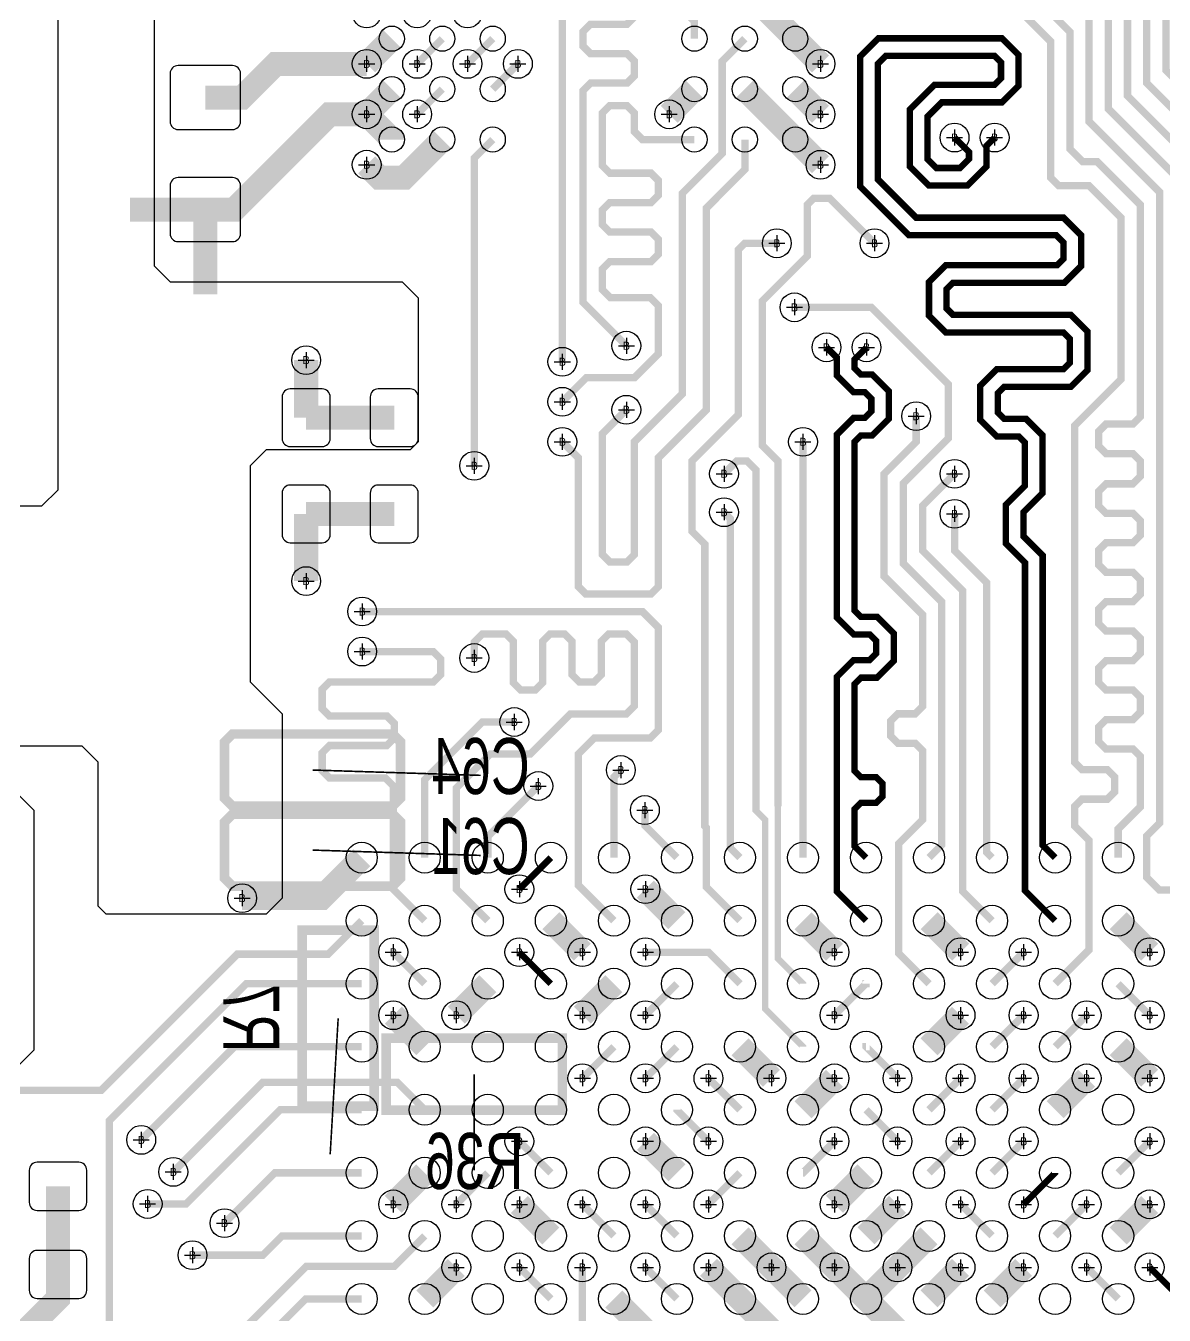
# Model space of a CAD drawing. Extents: x 9975 to 15325, y 4646 to 10805.
# Drawn here: x 11320 to 12031, y 5575 to 6380 of the extents above; entities that cross this region are included whole.
import ezdxf
from ezdxf.enums import TextEntityAlignment as Align

# ---------------------------------------------------------------- set-up
doc = ezdxf.new("R2010")
doc.units = 0
doc.layers.add('LX16-DDR', color=9, linetype='CONTINUOUS')

# ---------------------------------------------------------------- blocks, each defined once
blk = doc.blocks.new('FIGURE_CROSS')
for points in [[(-0.5, 0), (0.5, 0)], [(0, 0.5), (0, -0.5)]]:
    blk.add_lwpolyline(points)

msp = doc.modelspace()

# ---------------------------------------------------------------- linework, layer by layer
at = {"layer": 'LX16-DDR'}
for points, const_width in [([(11580.03, 6781.22), (11686.81, 6888), (11952, 6888), (11996, 6844), (11996, 6677.2), (12000.6, 6672.6), (12015.4, 6672.6), (12020, 6668), (12020, 6658.8), (12015.4, 6654.2), (12000.6, 6654.2), (11996, 6649.6), (11996, 6636), (12020, 6612), (12020, 6344), (12064, 6300), (12064, 5976), (12145, 5895), (12145, 5860), (12125, 5840), (12110, 5840), (12090.91, 5820.91), (12080.91, 5820.91)], 4.6), ([(11580.03, 6686.73), (11596.76, 6670), (11625, 6670), (11640, 6685), (11640, 6720), (11656, 6736), (11656, 6778.29), (11660, 6782.29), (11660, 6812), (11724, 6876), (11944, 6876), (11984, 6836), (11984, 6628), (12008, 6604), (12008, 6336), (12052, 6292), (12052, 5960), (12100, 5912), (12100, 5850), (12089.37, 5839.37), (12067.37, 5839.37), (12048.91, 5820.91), (12041.54, 5820.91)], 4.6), ([(11737.51, 6623.74), (11724.26, 6623.74), (11692, 6656), (11692, 6824), (11732, 6864), (11936, 6864), (11972, 6828), (11972, 6620), (11996, 6596), (11996, 6328), (12040, 6284)], 4.6), ([(12120.28, 5820.91), (12125.91, 5820.91), (12156, 5851), (12156, 5904), (12076, 5984), (12076, 6308), (12032, 6352), (12032, 6680), (12024, 6688), (12016, 6688), (12012, 6692), (12012, 6859.4), (12016.6, 6864), (12027.4, 6864), (12032, 6859.4), (12032, 6716), (12040, 6708)], 4.6), ([(11655, 6170), (11655, 6429), (11665.27, 6439.27), (11701.51, 6439.27), (11737.51, 6403.27)], 4.6), ([(11695, 6180), (11668, 6207), (11668, 6339.42), (11672.6, 6344.02), (11695.4, 6344.02), (11700, 6348.62), (11700, 6357.82), (11695.4, 6362.42), (11672.6, 6362.42), (11668, 6367.02), (11668, 6376.22), (11672.6, 6380.82), (11695.4, 6380.82), (11700, 6385.42), (11700, 6394.62), (11695.4, 6399.22), (11672.6, 6399.22), (11668, 6403.82), (11668, 6418.17), (11673.83, 6424), (11696, 6424), (11737.51, 6382.49), (11737.51, 6371.77)], 4.6), ([(11769, 6403.27), (11800.5, 6371.77)], 15), ([(12002.17, 5860.28), (12002.17, 5878.17), (12016, 5892), (12016, 5923.55), (12011.4, 5928.15), (11994.6, 5928.15), (11990, 5932.75), (11990, 5941.95), (11994.6, 5946.55), (12011.4, 5946.55), (12016, 5951.15), (12016, 5960.35), (12011.4, 5964.95), (11994.6, 5964.95), (11990, 5969.55), (11990, 5978.75), (11994.6, 5983.35), (12011.4, 5983.35), (12016, 5987.95), (12016, 5997.15), (12011.4, 6001.75), (11994.6, 6001.75), (11990, 6006.35), (11990, 6015.55), (11994.6, 6020.15), (12011.4, 6020.15), (12016, 6024.75), (12016, 6033.95), (12011.4, 6038.55), (11994.6, 6038.55), (11990, 6043.15), (11990, 6052.35), (11994.6, 6056.95), (12011.4, 6056.95), (12016, 6061.55), (12016, 6070.75), (12011.4, 6075.35), (11994.6, 6075.35), (11990, 6079.95), (11990, 6089.15), (11994.6, 6093.75), (12011.4, 6093.75), (12016, 6098.35), (12016, 6108.06), (12011.4, 6112.66), (11994.6, 6112.66), (11990, 6117.26), (11990, 6126.46), (11994.6, 6131.06), (12011.4, 6131.06), (12016, 6135.66), (12016, 6268), (11989, 6295), (11980, 6295), (11972, 6303), (11972, 6376), (11952, 6396)], 4.6), ([(12048, 5840), (12028, 5840), (12020, 5848), (12020, 5873.82), (12028, 5881.82), (12028, 6276), (11984, 6320), (11984, 6396)], 4.6), ([(11962.8, 5781.54), (11984, 5802.74), (11984, 5871), (11975, 5880), (11975, 5892.2), (11979.6, 5896.8), (11995.4, 5896.8), (12000, 5901.4), (12000, 5910.6), (11995.4, 5915.2), (11979.6, 5915.2), (11975, 5919.8), (11975, 6130), (12004, 6159), (12004, 6260), (11984, 6280), (11965, 6280), (11960, 6285), (11960, 6370), (11940, 6390)], 4.6), ([(11548.53, 6371.77), (11532.79, 6356.03)], 15), ([(11800.5, 6371.77), (11816.24, 6356.03)], 15), ([(11580.03, 6371.77), (11564.29, 6356.03)], 4.6), ([(11611.52, 6371.77), (11595.78, 6356.03)], 4.6), ([(11769, 6371.77), (11754.83, 6357.6), (11754.83, 6300), (11730, 6275.17), (11730, 6150), (11700, 6120), (11700, 6049.6), (11695.4, 6045), (11684.6, 6045), (11680, 6049.6), (11680, 6125), (11695, 6140)], 4.6), ([(11900, 6310), (11909, 6301), (11909, 6296.56), (11903.44, 6291), (11888.56, 6291), (11883, 6296.56), (11883, 6323), (11892, 6332), (11929.56, 6332), (11940, 6342.44), (11940, 6361.56), (11929.56, 6372), (11852.44, 6372), (11841, 6360.56), (11841, 6279.44), (11871.44, 6249), (11963.44, 6249), (11968, 6244.44), (11968, 6234.3), (11964, 6230.3), (11894.44, 6230.3), (11884, 6219.86), (11884, 6198.74), (11894.44, 6188.3), (11968, 6188.3), (11972, 6184.3), (11972, 6169.34), (11968, 6165.34), (11926.44, 6165.34), (11916, 6154.9), (11916, 6133.78), (11926.44, 6123.34), (11940.04, 6123.34), (11943.94, 6119.44), (11943.94, 6092.56), (11932, 6080.62), (11932, 6056.44), (11944, 6044.44), (11944, 5839.71), (11962.8, 5820.91)], 4), ([(11432, 6335), (11455, 6335), (11476.03, 6356.03), (11532.79, 6356.03)], 15), ([(11925, 6310), (11920, 6305), (11920, 6292), (11908, 6280), (11884, 6280), (11872, 6292), (11872, 6327.56), (11887.44, 6343), (11925, 6343), (11929, 6347), (11929, 6357), (11925, 6361), (11857, 6361), (11852, 6356), (11852, 6284), (11876, 6260), (11968, 6260), (11979, 6249), (11979, 6229.74), (11968.56, 6219.3), (11899, 6219.3), (11895, 6215.3), (11895, 6203.3), (11899, 6199.3), (11972.56, 6199.3), (11983, 6188.86), (11983, 6164.78), (11972.56, 6154.34), (11931, 6154.34), (11927, 6150.34), (11927, 6138.34), (11931, 6134.34), (11944.6, 6134.34), (11954.94, 6124), (11954.94, 6088), (11943, 6076.06), (11943, 6061), (11955, 6049), (11955, 5868.08), (11962.8, 5860.28)], 4), ([(11611.52, 6340.28), (11627.26, 6356.02)], 4.6), ([(11548.53, 6340.28), (11532.79, 6324.54)], 15), ([(11737.51, 6340.28), (11721.77, 6324.54)], 15), ([(11769, 6340.28), (11800.5, 6308.78)], 15), ([(11800.5, 6340.28), (11816.24, 6324.54)], 15), ([(11580.03, 6340.28), (11564.29, 6324.54)], 4.6), ([(11532.79, 6324.54), (11509.54, 6324.54), (11450, 6265), (11432, 6265)], 15), ([(11548.53, 6308.78), (11548.53, 6308.8), (11532.79, 6324.54)], 15), ([(11655, 6145), (11670, 6160), (11700, 6160), (11715, 6175), (11715, 6205), (11710, 6210), (11685, 6210), (11680, 6215), (11680, 6227.98), (11684.6, 6232.58), (11710.4, 6232.58), (11715, 6237.18), (11715, 6246.38), (11710.4, 6250.98), (11684.6, 6250.98), (11680, 6255.58), (11680, 6264.78), (11684.6, 6269.38), (11710.4, 6269.38), (11715, 6273.98), (11715, 6283.18), (11710.4, 6287.78), (11684.6, 6287.78), (11680, 6292.38), (11680, 6325.4), (11684.6, 6330), (11695.4, 6330), (11700, 6325.4), (11700, 6313.78), (11705, 6308.78), (11737.51, 6308.78)], 4.6), ([(11580.03, 6308.78), (11556.25, 6285), (11540.83, 6285), (11532.79, 6293.04)], 15), ([(11800.5, 6308.78), (11816.25, 6293.03)], 15), ([(11600, 6105), (11600, 6297.26), (11611.52, 6308.78)], 4.6), ([(11769, 6308.78), (11769, 6290), (11745, 6266), (11745, 6140), (11715, 6110), (11715, 6029.6), (11710.4, 6025), (11669.6, 6025), (11665, 6029.6), (11665, 6110), (11655, 6120)], 4.6), ([(11432, 6265), (11385, 6265)], 15), ([(11432, 6265), (11432, 6212)], 15), ([(11789, 6244), (11769, 6244), (11765, 6240), (11765, 6137), (11736, 6108), (11736, 6064), (11744, 6056), (11744, 5880), (11745, 5879), (11745, 5841.85), (11765.94, 5820.91)], 4.6), ([(11884.06, 5860.28), (11892, 5868.22), (11892, 6020), (11868, 6044), (11868, 6094), (11896, 6122), (11896, 6156), (11848, 6204), (11800, 6204)], 4.6), ([(11495, 6135), (11495, 6171)], 15), ([(11820, 6179), (11826.5, 6172.5), (11826.5, 6161.4), (11836.94, 6150.96), (11844, 6150.96), (11848, 6146.96), (11848, 6138.96), (11844, 6134.96), (11836.94, 6134.96), (11826.5, 6124.52), (11826.5, 6010.14), (11836.94, 5999.7), (11847, 5999.7), (11851, 5995.7), (11851, 5987.7), (11847, 5983.7), (11836.94, 5983.7), (11826.5, 5973.26), (11826.5, 5839.1), (11844.69, 5820.91)], 4), ([(11845, 6179), (11837.5, 6171.5), (11837.5, 6165.96), (11841.5, 6161.96), (11848.56, 6161.96), (11859, 6151.52), (11859, 6134.4), (11848.56, 6123.96), (11841.5, 6123.96), (11837.5, 6119.96), (11837.5, 6014.7), (11841.5, 6010.7), (11851.56, 6010.7), (11862, 6000.26), (11862, 5983.14), (11851.56, 5972.7), (11841.5, 5972.7), (11837.5, 5968.7), (11837.5, 5914.5), (11841.5, 5910.5), (11851, 5910.5), (11855, 5906.5), (11855, 5898.5), (11851, 5894.5), (11841.5, 5894.5), (11837.5, 5890.5), (11837.5, 5867.47), (11844.69, 5860.28)], 4), ([(11550, 6135), (11495, 6135)], 15), ([(11876, 6136), (11876, 6120), (11856, 6100), (11856, 6036), (11880, 6012), (11880, 5954.71), (11875.4, 5950.11), (11864.6, 5950.11), (11860, 5945.51), (11860, 5936.31), (11864.6, 5931.71), (11875.4, 5931.71), (11880, 5927.11), (11880, 5884), (11865, 5869), (11865, 5800.6), (11884.06, 5781.54)], 4.6), ([(11805.31, 6120), (11805.31, 5860.28)], 4.6), ([(11923.43, 5820.91), (11905, 5839.34), (11905, 6027), (11880, 6052), (11880, 6080), (11900, 6100)], 4.6), ([(11495, 6075), (11495, 6033)], 15), ([(11550, 6075), (11495, 6075)], 15), ([(11756, 6076), (11760, 6072), (11760, 5866.22), (11765.94, 5860.28)], 4.6), ([(11900, 6075), (11900, 6052), (11920, 6032), (11920, 5863.71), (11923.43, 5860.28)], 4.6), ([(11530, 6014), (11705, 6014), (11715, 6004), (11715, 5940), (11710, 5935), (11675, 5935), (11665, 5925), (11665, 5843.11), (11687.2, 5820.91)], 4.6), ([(11608.46, 5820.91), (11588.78, 5840.59), (11588.78, 5903.78), (11610, 5925), (11635, 5925), (11660, 5950), (11695, 5950), (11700, 5955), (11700, 5995), (11695, 6000), (11683.97, 6000), (11679.37, 5995.4), (11679.37, 5974.6), (11674.77, 5970), (11665.57, 5970), (11660.97, 5974.6), (11660.97, 5995.4), (11656.37, 6000), (11647.38, 6000), (11642.78, 5995.4), (11642.78, 5969.6), (11638.18, 5965), (11628.98, 5965), (11624.38, 5969.6), (11624.38, 5995.4), (11619.78, 6000), (11605, 6000), (11600, 5995), (11600, 5985)], 4.6), ([(11569.09, 5820.91), (11549.41, 5840.59), (11549.41, 5905), (11544.41, 5910), (11509.6, 5910), (11505, 5914.6), (11505, 5925.72), (11509.6, 5930.32), (11545.4, 5930.32), (11550, 5934.92), (11550, 5944.12), (11545.4, 5948.72), (11509.6, 5948.72), (11505, 5953.32), (11505, 5965.4), (11509.6, 5970), (11574.4, 5970), (11579, 5974.6), (11579, 5984.4), (11574.4, 5989), (11530, 5989)], 4.6), ([(11625, 5945), (11605, 5945), (11569.09, 5909.09), (11569.09, 5860.28)], 4.6), ([(11499, 5915), (11604, 5911.67)], 1), ([(11687.2, 5860.28), (11687.2, 5910.63), (11691.57, 5915)], 4.6), ([(11640, 5905), (11608.46, 5873.46), (11608.46, 5860.28)], 4.6), ([(11706.57, 5890), (11706.57, 5880.28), (11726.57, 5860.28)], 4.6), ([(11455, 5835), (11504.44, 5835), (11529.72, 5860.28)], 15), ([(11499, 5865), (11604, 5861.67)], 1), ([(11647.83, 5860.28), (11628.15, 5840.6)], 4), ([(11726.57, 5820.91), (11706.89, 5840.59)], 15), ([(10970, 5685), (11010, 5685), (11040, 5715), (11367, 5715), (11452, 5800), (11508.81, 5800), (11529.72, 5820.91)], 4.6), ([(11647.83, 5820.91), (11667.52, 5801.22)], 15), ([(11805.31, 5820.91), (11824.99, 5801.23)], 15), ([(11884.06, 5820.91), (11903.75, 5801.22)], 15), ([(12002.17, 5820.91), (12021.85, 5801.23)], 15), ([(11569.09, 5781.54), (11549.41, 5801.22)], 4.6), ([(11647.83, 5781.54), (11628.15, 5801.22)], 4), ([(11765.94, 5781.54), (11746.26, 5801.22), (11706.89, 5801.22)], 4.6), ([(11923.43, 5781.54), (11943.11, 5801.22)], 4.6), ([(11529.72, 5781.54), (11457.54, 5781.54), (11372, 5696), (11372, 5502), (11235, 5365), (11154.88, 5365), (11104.88, 5415), (10989.6, 5415), (10980, 5424.6), (10980, 5425)], 4.6), ([(11608.46, 5781.54), (11588.78, 5761.86)], 15), ([(11687.2, 5781.54), (11667.52, 5761.86)], 15), ([(11726.57, 5781.54), (11706.89, 5761.86)], 4.6), ([(11825, 5761.85), (11844.68, 5781.53), (11844.69, 5781.53), (11844.69, 5781.54)], 4.6), ([(12002.17, 5781.54), (12021.85, 5761.86)], 4.6), ([(11569.09, 5742.17), (11549.41, 5761.85)], 15), ([(11884.06, 5742.17), (11903.74, 5761.85)], 15), ([(11515, 5760), (11510, 5675)], 1), ([(11923.43, 5742.17), (11943.11, 5761.85)], 4.6), ([(11962.8, 5742.17), (11982.48, 5761.85)], 4.6), ([(11392, 5684), (11450.17, 5742.17), (11529.72, 5742.17)], 4.6), ([(11687.2, 5742.17), (11667.52, 5722.49)], 4.6), ([(11726.57, 5742.17), (11706.89, 5722.49)], 4.6), ([(11765.94, 5742.17), (11785.62, 5722.49)], 15), ([(11864.36, 5722.48), (11844.68, 5742.16), (11844.68, 5742.17), (11844.69, 5742.17)], 4.6), ([(12002.17, 5742.17), (12021.85, 5722.49)], 15), ([(11805.31, 5702.8), (11824.99, 5722.48)], 15), ([(11962.8, 5702.8), (11982.48, 5722.48)], 15), ([(11412, 5664), (11468, 5720), (11551.89, 5720), (11569.09, 5702.8)], 4.6), ([(11600, 5725), (11600, 5665)], 1), ([(11765.94, 5702.8), (11746.26, 5722.48)], 4.6), ([(11884.06, 5702.8), (11903.74, 5722.48)], 4.6), ([(11923.43, 5702.8), (11943.11, 5722.48)], 4.6), ([(11396, 5644), (11420, 5644), (11478.8, 5702.8), (11529.72, 5702.8)], 4.6), ([(11726.57, 5702.8), (11726.57, 5702.79), (11746.25, 5683.11)], 4.6), ([(11844.69, 5702.8), (11864.37, 5683.12)], 4.6), ([(11726.57, 5663.43), (11706.89, 5683.11)], 15), ([(11647.83, 5663.43), (11628.15, 5683.11)], 4.6), ([(11805.31, 5663.43), (11805.32, 5663.43), (11825, 5683.11)], 4.6), ([(11884.06, 5663.43), (11903.74, 5683.11)], 4.6), ([(11923.43, 5663.43), (11943.11, 5683.11)], 4.6), ([(12002.17, 5663.43), (12021.85, 5683.11)], 4.6), ([(11569.09, 5663.43), (11549.41, 5643.75)], 15), ([(11844.69, 5663.43), (11825.01, 5643.75)], 15), ([(11340, 5655), (11340, 5600)], 15), ([(11529.72, 5663.43), (11475.43, 5663.43), (11444, 5632)], 4.6), ([(11608.46, 5663.43), (11588.78, 5643.75)], 4.6), ([(11765.94, 5663.43), (11746.26, 5643.75)], 4.6), ([(11962.8, 5663.43), (11962.8, 5663.42), (11943.12, 5643.74)], 4), ([(11647.83, 5624.06), (11628.15, 5643.74)], 15), ([(11687.2, 5624.06), (11667.52, 5643.74)], 4.6), ([(11726.57, 5624.06), (11706.89, 5643.74)], 4.6), ([(11844.69, 5624.06), (11864.37, 5643.74)], 15), ([(11923.43, 5624.06), (11903.75, 5643.74)], 4.6), ([(11962.8, 5624.06), (11982.48, 5643.74)], 4.6), ([(12002.17, 5624.06), (12021.85, 5643.74)], 15), ([(11765.94, 5624.06), (11785.63, 5604.37)], 15), ([(11825, 5604.37), (11805.31, 5624.06)], 15), ([(11884.06, 5624.06), (11864.37, 5604.37)], 15), ([(11569.09, 5624.06), (11550.03, 5605), (11495, 5605), (11240, 5350), (11148.66, 5350), (11098.66, 5400), (10683.66, 5400), (10663.66, 5420), (10570, 5420), (10555, 5435), (10555, 5575), (10540, 5590), (10470, 5590)], 4.6), ([(11424, 5612), (11468, 5612), (11480.06, 5624.06), (11529.72, 5624.06)], 4.6), ([(11340, 5600), (11340, 5585), (11305, 5550)], 15), ([(11569.09, 5584.69), (11588.77, 5604.37)], 15), ([(11647.83, 5584.69), (11628.15, 5604.37)], 4.6), ([(11687.2, 5545.31), (11667.52, 5564.99), (11667.52, 5604.37)], 4.6), ([(11726.57, 5584.69), (11706.89, 5604.37)], 4.6), ([(11765.94, 5584.68), (11746.26, 5604.36)], 15), ([(11805.31, 5584.69), (11785.63, 5604.37)], 15), ([(11844.69, 5584.69), (11844.68, 5584.69), (11825, 5604.37)], 15), ([(11844.69, 5584.69), (11864.37, 5604.37)], 15), ([(11884.06, 5584.69), (11903.74, 5604.37)], 15), ([(11923.43, 5584.69), (11943.11, 5604.37)], 15), ([(12002.17, 5584.69), (11982.49, 5604.37)], 4.6), ([(12041.54, 5584.69), (12041.53, 5584.69), (12021.85, 5604.37)], 4), ([(11687.2, 5584.69), (11706.88, 5565.01)], 15), ([(11765.94, 5584.69), (11765.94, 5584.68)], 15), ([(11765.94, 5584.68), (11785.63, 5564.99)], 15), ([(11864.38, 5565), (11844.69, 5584.69)], 15), ([(11529.72, 5584.69), (11494.69, 5584.69), (11245, 5335), (11142.44, 5335), (11092.44, 5385), (10677.44, 5385), (10657.44, 5405), (10570, 5405), (10540, 5375), (10540, 5265), (10535, 5260), (10470, 5260)], 4.6)]:
    msp.add_lwpolyline(points, dxfattribs=dict(at, const_width=const_width))
for points in [[(11400, 6805), (11400, 6230), (11410, 6220), (11555, 6220), (11565, 6210), (11565, 6120), (11560, 6115), (11470, 6115), (11460, 6105), (11460, 5970), (11480, 5950), (11480, 5835), (11470, 5825), (11370, 5825), (11365, 5830), (11365, 5920), (11355, 5930), (11180, 5930)], [(11180, 6080), (11330, 6080), (11340, 6090), (11340, 6685), (11320, 6705), (11155, 6705)]]:
    msp.add_lwpolyline(points, dxfattribs=at)
for points in [[(11410, 6350), (11410, 6320, 0.414214), (11415, 6315), (11449, 6315, 0.414214), (11454, 6320), (11454, 6350, 0.414214), (11449, 6355), (11415, 6355, 0.414214)], [(11410, 6280), (11410, 6250, 0.414214), (11415, 6245), (11449, 6245, 0.414214), (11454, 6250), (11454, 6280, 0.414214), (11449, 6285), (11415, 6285, 0.414214)], [(11510, 6122), (11510, 6148, 0.414214), (11505, 6153), (11485, 6153, 0.414214), (11480, 6148), (11480, 6122, 0.414214), (11485, 6117), (11505, 6117, 0.414214)], [(11565, 6122), (11565, 6148, 0.414214), (11560, 6153), (11540, 6153, 0.414214), (11535, 6148), (11535, 6122, 0.414214), (11540, 6117), (11560, 6117, 0.414214)], [(11510, 6062), (11510, 6088, 0.414214), (11505, 6093), (11485, 6093, 0.414214), (11480, 6088), (11480, 6062, 0.414214), (11485, 6057), (11505, 6057, 0.414214)], [(11565, 6062), (11565, 6088, 0.414214), (11560, 6093), (11540, 6093, 0.414214), (11535, 6088), (11535, 6062, 0.414214), (11540, 6057), (11560, 6057, 0.414214)], [(11010, 5730), (10995, 5745), (10995, 5946.84), (10996.13, 5947.39, 0.625775), (10996.13, 5972.61), (10995, 5973.16), (10995, 6025), (11000, 6030), (11135, 6030), (11145, 6020), (11145, 5910), (11155, 5900), (11315, 5900), (11325, 5890), (11325, 5740), (11315, 5730)], [(11327, 5640), (11353, 5640, 0.414214), (11358, 5645), (11358, 5665, 0.414214), (11353, 5670), (11327, 5670, 0.414214), (11322, 5665), (11322, 5645, 0.414214)], [(11327, 5585), (11353, 5585, 0.414214), (11358, 5590), (11358, 5610, 0.414214), (11353, 5615), (11327, 5615, 0.414214), (11322, 5610), (11322, 5590, 0.414214)]]:
    msp.add_lwpolyline(points, format="xyb", close=True, dxfattribs=at)
for points in [[(11850, 6244, 4.6, 4.6, 0), (11822, 6272, 4.6, 4.6, 0), (11812, 6272, 4.6, 4.6, 0), (11808, 6268, 4.6, 4.6, 0), (11808, 6236, 4.6, 4.6, 0), (11780, 6208, 4.6, 4.6, 0), (11780, 6117.63, 4.6, 4.6, 0), (11789.63, 6108, 4.6, 4.6, 0), (11789.63, 5892.37, 4, 4, 0), (11789.63, 5797.23, 4, 4, 0), (11805.31, 5781.55, 4, 4, 0), (11805.31, 5781.54, 4, 4, 0)], [(11756, 6100, 4.6, 4.6, 0), (11764, 6108, 4.6, 4.6, 0), (11770.4, 6108, 4.6, 4.6, 0), (11776, 6102.4, 4.6, 4.6, 0), (11776, 5889.62, 4, 4, 0), (11781.62, 5884, 4, 4, 0), (11781.62, 5765.87, 4, 4, 0), (11805.31, 5742.18, 4, 4, 0), (11805.31, 5742.17, 4, 4, 0)]]:
    msp.add_lwpolyline(points, format="xyseb", dxfattribs=at)
at = {"layer": 'LX16-DDR', "const_width": 6}
for points in [[(11549, 5937.5), (11554, 5932.5), (11554, 5897.5), (11549, 5892.5), (11449, 5892.5), (11444, 5897.5), (11444, 5932.5), (11449, 5937.5)], [(11549, 5887.5), (11554, 5882.5), (11554, 5847.5), (11549, 5842.5), (11449, 5842.5), (11444, 5847.5), (11444, 5882.5), (11449, 5887.5)], [(11492.5, 5815), (11537.5, 5815), (11537.5, 5705), (11492.5, 5705)], [(11545, 5702.5), (11545, 5747.5), (11655, 5747.5), (11655, 5702.5)]]:
    msp.add_lwpolyline(points, close=True, dxfattribs=at)
at = {"layer": 'LX16-DDR'}
for centre, radius in [((11532.79, 6387.53), 9), ((11564.29, 6387.53), 9), ((11595.78, 6387.53), 9), ((11548.53, 6371.77), 7.88), ((11580.03, 6371.77), 7.88), ((11611.52, 6371.77), 7.88), ((11737.51, 6371.77), 7.88), ((11769, 6371.77), 7.88), ((11800.5, 6371.77), 7.88), ((11532.79, 6356.03), 9), ((11564.29, 6356.03), 9), ((11595.78, 6356.03), 9), ((11627.26, 6356.02), 9), ((11816.24, 6356.03), 9), ((11548.53, 6340.28), 7.88), ((11580.03, 6340.28), 7.88), ((11611.52, 6340.28), 7.88), ((11737.51, 6340.28), 7.88), ((11769, 6340.28), 7.88), ((11800.5, 6340.28), 7.88), ((11532.79, 6324.54), 9), ((11564.29, 6324.54), 9), ((11721.77, 6324.54), 9), ((11816.24, 6324.54), 9), ((11548.53, 6308.78), 7.88), ((11580.03, 6308.78), 7.88), ((11611.52, 6308.78), 7.88), ((11737.51, 6308.78), 7.88), ((11769, 6308.78), 7.88), ((11800.5, 6308.78), 7.88), ((11900, 6310), 9), ((11925, 6310), 9), ((11532.79, 6293.04), 9), ((11816.25, 6293.03), 9), ((11789, 6244), 9), ((11850, 6244), 9), ((11800, 6204), 9), ((11695, 6180), 9), ((11820, 6179), 9), ((11845, 6179), 9), ((11495, 6171), 9), ((11655, 6170), 9), ((11655, 6145), 9), ((11695, 6140), 9), ((11876, 6136), 9), ((11655, 6120), 9), ((11805.31, 6120), 9), ((11600, 6105), 9), ((11756, 6100), 9), ((11900, 6100), 9), ((11756, 6076), 9), ((11900, 6075), 9), ((11495, 6033), 9), ((11530, 6014), 9), ((11530, 5989), 9), ((11600, 5985), 9), ((11625, 5945), 9), ((11691.57, 5915), 9), ((11640, 5905), 9), ((11706.57, 5890), 9), ((11529.72, 5860.28), 9.69), ((11569.09, 5860.28), 9.69), ((11608.46, 5860.28), 9.69), ((11647.83, 5860.28), 9.69), ((11687.2, 5860.28), 9.69), ((11726.57, 5860.28), 9.69), ((11765.94, 5860.28), 9.69), ((11805.31, 5860.28), 9.69), ((11844.69, 5860.28), 9.69), ((11884.06, 5860.28), 9.69), ((11923.43, 5860.28), 9.69), ((11962.8, 5860.28), 9.69), ((12002.17, 5860.28), 9.69), ((11628.15, 5840.6), 9), ((11706.89, 5840.59), 9), ((11455, 5835), 9), ((11529.72, 5820.91), 9.69), ((11569.09, 5820.91), 9.69), ((11608.46, 5820.91), 9.69), ((11647.83, 5820.91), 9.69), ((11687.2, 5820.91), 9.69), ((11726.57, 5820.91), 9.69), ((11765.94, 5820.91), 9.69), ((11805.31, 5820.91), 9.69), ((11844.69, 5820.91), 9.69), ((11884.06, 5820.91), 9.69), ((11923.43, 5820.91), 9.69), ((11962.8, 5820.91), 9.69), ((12002.17, 5820.91), 9.69), ((11549.41, 5801.22), 9), ((11628.15, 5801.22), 9), ((11667.52, 5801.22), 9), ((11706.89, 5801.22), 9), ((11824.99, 5801.23), 9), ((11903.75, 5801.22), 9), ((11943.11, 5801.22), 9), ((12021.85, 5801.23), 9), ((11529.72, 5781.54), 9.69), ((11569.09, 5781.54), 9.69), ((11608.46, 5781.54), 9.69), ((11647.83, 5781.54), 9.69), ((11687.2, 5781.54), 9.69), ((11726.57, 5781.54), 9.69), ((11765.94, 5781.54), 9.69), ((11805.31, 5781.54), 9.69), ((11844.69, 5781.54), 9.69), ((11884.06, 5781.54), 9.69), ((11923.43, 5781.54), 9.69), ((11962.8, 5781.54), 9.69), ((12002.17, 5781.54), 9.69), ((11549.41, 5761.85), 9), ((11588.78, 5761.86), 9), ((11667.52, 5761.86), 9), ((11706.89, 5761.86), 9), ((11825, 5761.85), 9), ((11903.74, 5761.85), 9), ((11943.11, 5761.85), 9), ((11982.48, 5761.85), 9), ((12021.85, 5761.86), 9), ((11529.72, 5742.17), 9.69), ((11569.09, 5742.17), 9.69), ((11608.46, 5742.17), 9.69), ((11647.83, 5742.17), 9.69), ((11687.2, 5742.17), 9.69), ((11726.57, 5742.17), 9.69), ((11765.94, 5742.17), 9.69), ((11805.31, 5742.17), 9.69), ((11844.69, 5742.17), 9.69), ((11884.06, 5742.17), 9.69), ((11923.43, 5742.17), 9.69), ((11962.8, 5742.17), 9.69), ((12002.17, 5742.17), 9.69), ((11667.52, 5722.49), 9), ((11706.89, 5722.49), 9), ((11746.26, 5722.48), 9), ((11785.62, 5722.49), 9), ((11824.99, 5722.48), 9), ((11864.36, 5722.48), 9), ((11903.74, 5722.48), 9), ((11943.11, 5722.48), 9), ((11982.48, 5722.48), 9), ((12021.85, 5722.49), 9), ((11529.72, 5702.8), 9.69), ((11569.09, 5702.8), 9.69), ((11608.46, 5702.8), 9.69), ((11647.83, 5702.8), 9.69), ((11687.2, 5702.8), 9.69), ((11726.57, 5702.8), 9.69), ((11765.94, 5702.8), 9.69), ((11805.31, 5702.8), 9.69), ((11844.69, 5702.8), 9.69), ((11884.06, 5702.8), 9.69), ((11923.43, 5702.8), 9.69), ((11962.8, 5702.8), 9.69), ((12002.17, 5702.8), 9.69), ((11392, 5684), 9), ((11628.15, 5683.11), 9), ((11706.89, 5683.11), 9), ((11746.25, 5683.11), 9), ((11825, 5683.11), 9), ((11864.37, 5683.12), 9), ((11903.74, 5683.11), 9), ((11943.11, 5683.11), 9), ((12021.85, 5683.11), 9), ((11412, 5664), 9), ((11529.72, 5663.43), 9.69), ((11569.09, 5663.43), 9.69), ((11608.46, 5663.43), 9.69), ((11647.83, 5663.43), 9.69), ((11687.2, 5663.43), 9.69), ((11726.57, 5663.43), 9.69), ((11765.94, 5663.43), 9.69), ((11805.31, 5663.43), 9.69), ((11844.69, 5663.43), 9.69), ((11884.06, 5663.43), 9.69), ((11923.43, 5663.43), 9.69), ((11962.8, 5663.43), 9.69), ((12002.17, 5663.43), 9.69), ((11396, 5644), 9), ((11549.41, 5643.75), 9), ((11588.78, 5643.75), 9), ((11628.15, 5643.74), 9), ((11667.52, 5643.74), 9), ((11706.89, 5643.74), 9), ((11746.26, 5643.75), 9), ((11825.01, 5643.75), 9), ((11864.37, 5643.74), 9), ((11903.75, 5643.74), 9), ((11943.12, 5643.74), 9), ((11982.48, 5643.74), 9), ((12021.85, 5643.74), 9), ((11444, 5632), 9), ((11529.72, 5624.06), 9.69), ((11569.09, 5624.06), 9.69), ((11608.46, 5624.06), 9.69), ((11647.83, 5624.06), 9.69), ((11687.2, 5624.06), 9.69), ((11726.57, 5624.06), 9.69), ((11765.94, 5624.06), 9.69), ((11805.31, 5624.06), 9.69), ((11844.69, 5624.06), 9.69), ((11884.06, 5624.06), 9.69), ((11923.43, 5624.06), 9.69), ((11962.8, 5624.06), 9.69), ((12002.17, 5624.06), 9.69), ((11424, 5612), 9), ((11588.77, 5604.37), 9), ((11628.15, 5604.37), 9), ((11667.52, 5604.37), 9), ((11706.89, 5604.37), 9), ((11746.26, 5604.36), 9), ((11785.63, 5604.37), 9), ((11825, 5604.37), 9), ((11864.37, 5604.37), 9), ((11903.74, 5604.37), 9), ((11943.11, 5604.37), 9), ((11982.49, 5604.37), 9), ((12021.85, 5604.37), 9), ((11529.72, 5584.69), 9.69), ((11569.09, 5584.69), 9.69), ((11608.46, 5584.69), 9.69), ((11647.83, 5584.69), 9.69), ((11687.2, 5584.69), 9.69), ((11726.57, 5584.69), 9.69), ((11765.94, 5584.69), 9.69), ((11805.31, 5584.69), 9.69), ((11844.69, 5584.69), 9.69), ((11884.06, 5584.69), 9.69), ((11923.43, 5584.69), 9.69), ((11962.8, 5584.69), 9.69), ((12002.17, 5584.69), 9.69)]:
    msp.add_circle(centre, radius, dxfattribs=at)

# ---------------------------------------------------------------- block references
at = {"layer": 'LX16-DDR', "xscale": 10, "yscale": 10}
for p in [(11532.79, 6356.03), (11564.29, 6356.03), (11595.78, 6356.03), (11627.26, 6356.02), (11816.24, 6356.03), (11532.79, 6324.54), (11564.29, 6324.54), (11721.77, 6324.54), (11816.24, 6324.54), (11900, 6310), (11925, 6310), (11532.79, 6293.04), (11816.25, 6293.03), (11789, 6244), (11850, 6244), (11800, 6204), (11695, 6180), (11820, 6179), (11845, 6179), (11495, 6171), (11655, 6170), (11655, 6145), (11695, 6140), (11876, 6136), (11655, 6120), (11805.31, 6120), (11600, 6105), (11756, 6100), (11900, 6100), (11756, 6076), (11900, 6075), (11495, 6033), (11530, 6014), (11530, 5989), (11600, 5985), (11625, 5945), (11691.57, 5915), (11640, 5905), (11706.57, 5890), (11455, 5835), (11628.15, 5840.6), (11706.89, 5840.59), (11549.41, 5801.22), (11628.15, 5801.22), (11667.52, 5801.22), (11706.89, 5801.22), (11824.99, 5801.23), (11903.75, 5801.22), (11943.11, 5801.22), (12021.85, 5801.23), (11549.41, 5761.85), (11588.78, 5761.86), (11667.52, 5761.86), (11706.89, 5761.86), (11825, 5761.85), (11903.74, 5761.85), (11943.11, 5761.85), (11982.48, 5761.85), (12021.85, 5761.86), (11667.52, 5722.49), (11706.89, 5722.49), (11746.26, 5722.48), (11785.62, 5722.49), (11824.99, 5722.48), (11864.36, 5722.48), (11903.74, 5722.48), (11943.11, 5722.48), (11982.48, 5722.48), (12021.85, 5722.49), (11392, 5684), (11628.15, 5683.11), (11706.89, 5683.11), (11746.25, 5683.11), (11825, 5683.11), (11864.37, 5683.12), (11903.74, 5683.11), (11943.11, 5683.11), (12021.85, 5683.11), (11412, 5664), (11396, 5644), (11549.41, 5643.75), (11588.78, 5643.75), (11628.15, 5643.74), (11667.52, 5643.74), (11706.89, 5643.74), (11746.26, 5643.75), (11825.01, 5643.75), (11864.37, 5643.74), (11903.75, 5643.74), (11943.12, 5643.74), (11982.48, 5643.74), (12021.85, 5643.74), (11444, 5632), (11424, 5612), (11588.77, 5604.37), (11628.15, 5604.37), (11667.52, 5604.37), (11706.89, 5604.37), (11746.26, 5604.36), (11785.63, 5604.37), (11825, 5604.37), (11864.37, 5604.37), (11903.74, 5604.37), (11943.11, 5604.37), (11982.49, 5604.37), (12021.85, 5604.37)]:
    msp.add_blockref('FIGURE_CROSS', p, dxfattribs=at)

# ---------------------------------------------------------------- texts
at = {"layer": 'LX16-DDR'}
for p in [(11532.79, 6356.03), (11564.29, 6356.03), (11595.78, 6356.03), (11627.26, 6356.02), (11816.24, 6356.03), (11532.79, 6324.54), (11564.29, 6324.54), (11721.77, 6324.54), (11816.24, 6324.54), (11900, 6310), (11925, 6310), (11532.79, 6293.04), (11816.25, 6293.03), (11789, 6244), (11850, 6244), (11800, 6204), (11695, 6180), (11820, 6179), (11845, 6179), (11495, 6171), (11655, 6170), (11655, 6145), (11695, 6140), (11876, 6136), (11655, 6120), (11805.31, 6120), (11600, 6105), (11756, 6100), (11900, 6100), (11756, 6076), (11900, 6075), (11495, 6033), (11530, 6014), (11530, 5989), (11600, 5985), (11625, 5945), (11691.57, 5915), (11640, 5905), (11706.57, 5890), (11628.15, 5840.6), (11706.89, 5840.59), (11455, 5835), (11549.41, 5801.22), (11628.15, 5801.22), (11667.52, 5801.22), (11706.89, 5801.22), (11824.99, 5801.23), (11903.75, 5801.22), (11943.11, 5801.22), (12021.85, 5801.23), (11549.41, 5761.85), (11588.78, 5761.86), (11667.52, 5761.86), (11706.89, 5761.86), (11825, 5761.85), (11903.74, 5761.85), (11943.11, 5761.85), (11982.48, 5761.85), (12021.85, 5761.86), (11667.52, 5722.49), (11706.89, 5722.49), (11746.26, 5722.48), (11785.62, 5722.49), (11824.99, 5722.48), (11864.36, 5722.48), (11903.74, 5722.48), (11943.11, 5722.48), (11982.48, 5722.48), (12021.85, 5722.49), (11392, 5684), (11628.15, 5683.11), (11706.89, 5683.11), (11746.25, 5683.11), (11825, 5683.11), (11864.37, 5683.12), (11903.74, 5683.11), (11943.11, 5683.11), (12021.85, 5683.11), (11412, 5664), (11396, 5644), (11549.41, 5643.75), (11588.78, 5643.75), (11628.15, 5643.74), (11667.52, 5643.74), (11706.89, 5643.74), (11746.26, 5643.75), (11825.01, 5643.75), (11864.37, 5643.74), (11903.75, 5643.74), (11943.12, 5643.74), (11982.48, 5643.74), (12021.85, 5643.74), (11444, 5632), (11424, 5612), (11588.77, 5604.37), (11628.15, 5604.37), (11667.52, 5604.37), (11706.89, 5604.37), (11746.26, 5604.36), (11785.63, 5604.37), (11825, 5604.37), (11864.37, 5604.37), (11903.74, 5604.37), (11943.11, 5604.37), (11982.49, 5604.37), (12021.85, 5604.37)]:
    msp.add_text('B', height=5, dxfattribs=at).set_placement(p, align=Align.MIDDLE_CENTER)
at = {"layer": 'LX16-DDR', "text_generation_flag": 2, "width": 0.714286}
for s, p in [('C64', (11604, 5900)), ('C61', (11604, 5850)), ('R36', (11600, 5653.33))]:
    msp.add_text(s, height=35, dxfattribs=at).set_placement(p, align=Align.CENTER)
msp.add_text('R7', height=35, rotation=270, dxfattribs=at).set_placement((11443.33, 5760), align=Align.CENTER)

doc.saveas('drawing.dxf')
